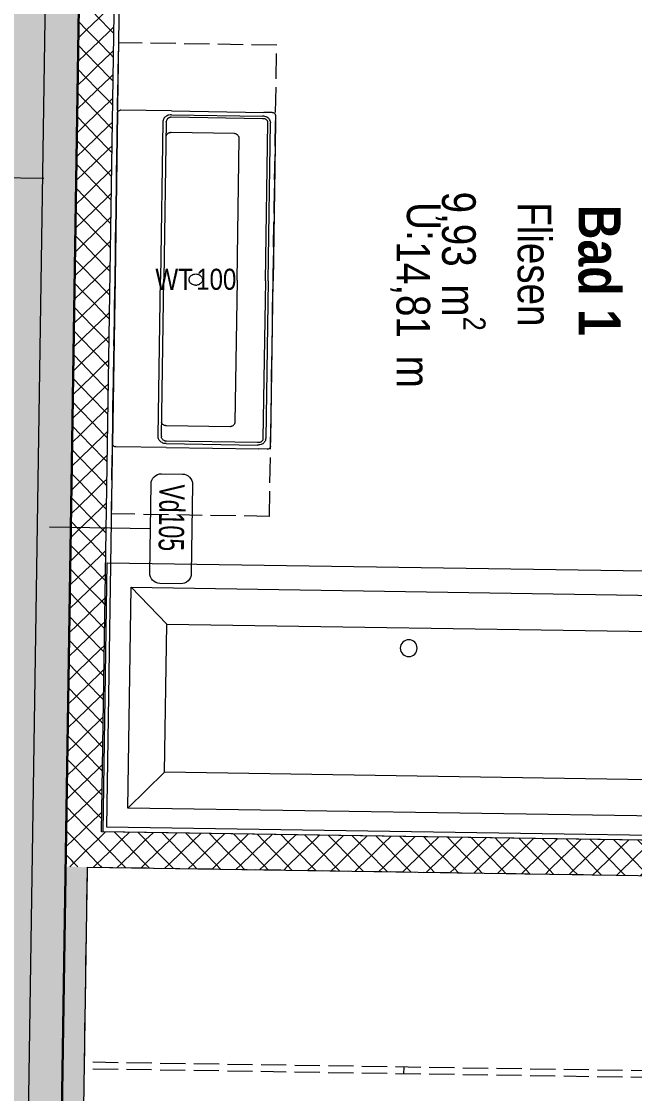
# Model space of a CAD drawing. Header units: metres. Extents: x -16782 to 57285, y -22997 to 18599.
# Drawn here: x -3636 to -1813, y -8588 to -5403 of the extents above; entities that cross this region are included whole.
import ezdxf
from ezdxf.enums import TextEntityAlignment as Align

# ---------------------------------------------------------------- set-up
doc = ezdxf.new("R2010")
doc.units = ezdxf.units.M
doc.header["$MEASUREMENT"] = 0
doc.linetypes.add('Strichlinie eng', pattern=[0.1, 0.075, -0.025])
for name, color, linetype in [('11__100 Achsraster', 7, 'Continuous'), ('120 Wand Innen tragend', 7, 'Continuous'), ('130 Wand Innen', 7, 'Continuous'), ('510 Moeblierung', 7, 'Continuous'), ('540 Sanitaer Fliesenlinie', 7, 'Continuous'), ('540 Sanitaer Text', 7, 'Continuous'), ('540 Sanitaereinrichtung', 7, 'Continuous'), ('810 Raumstempel', 7, 'Continuous'), ('936 Beschriftung Aufbauten', 7, 'Continuous')]:
    doc.layers.add(name, color=color, linetype=linetype)
doc.styles.add('ERSTELLTER_STIL_1', font='ARIALN.TTF')
doc.styles.add('ERSTELLTER_STIL_3', font='ARIALNB.TTF')
doc.styles.add('ERSTELLTER_STIL_4', font='arialbd.ttf')
doc.styles.add('ERSTELLTER_STIL_7', font='ARIALN.TTF', dxfattribs={"width": 0.8})
doc.linetypes.add('Grenze Bezirk', pattern='A,0,[2,22HAUS116_408 STG1 _ 1.Stock_IndexB_2026-08-161.Shx,S=0.001587,R=0,X=0,Y=0],-0.25,0', length=0.25)
pattern_1 = [(44.1212, (0, 0), (-0.03480892, 0.03589344), [0.05, 0]), (134.1212, (0, 0), (0.03589344, 0.03480892), [0.05, 0])]
pattern_2 = [(314.1212, (0, 0), (0.03589344, 0.03480892), [0.05, 0]), (44.1212, (0, 0), (-0.03480892, 0.03589344), [0.05, 0])]

# ---------------------------------------------------------------- blocks, each defined once
blk = doc.blocks.new('Unterschrank Mehrfach-Schublade 24[36]_1', base_point=(-6.8924, 4.8995))
at = {"layer": '510 Moeblierung', "color": 253, "linetype": 'Strichlinie eng', "lineweight": 9, "true_color": 0x9f9f9f}
for p, q in [((-7.3624, 4.9067), (-7.3409, 6.3066)), ((-6.871, 6.2994), (-7.3409, 6.3066)), ((-6.8924, 4.8995), (-6.871, 6.2994)), ((-6.8924, 4.8995), (-7.3624, 4.9067))]:
    blk.add_line(p, q, dxfattribs=at)
blk = doc.blocks.new('Garderobe 01 27[94]_1', base_point=(-5.5429, 3.2287))
at = {"layer": '510 Moeblierung', "color": 253, "linetype": 'Strichlinie eng', "lineweight": 9, "true_color": 0x9f9f9f}
for p, q in [((-5.5426, 3.2487), (-7.4424, 3.2779)), ((-6.4928, 3.2433), (-6.4925, 3.2633)), ((-5.5429, 3.2287), (-5.5426, 3.2487))]:
    blk.add_line(p, q, dxfattribs=at)
at = {"layer": '510 Moeblierung', "color": 253, "linetype": 'Strichlinie eng', "lineweight": 9, "true_color": 0x9f9f9f, "flags": 128}
blk.add_lwpolyline([(-5.5429, 3.2287), (-7.4427, 3.2579), (-7.4335, 3.8578), (-5.5337, 3.8286)], close=True, dxfattribs=at)
blk = doc.blocks.new('Freistehende Badewanne 27_4')
at = {"layer": '540 Sanitaereinrichtung', "color": 7, "linetype": 'Continuous', "lineweight": 13}
for p, q in [((1.728, 0.728), (0.072, 0.728)), ((0.072, 0.728), (0.072, 0.072)), ((0.072, 0.728), (0.18, 0.62)), ((1.728, 0.728), (1.62, 0.62)), ((1.728, 0.072), (1.728, 0.728)), ((1.62, 0.62), (0.18, 0.62)), ((0.18, 0.62), (0.18, 0.18)), ((1.62, 0.18), (1.62, 0.62)), ((0.072, 0.072), (0.18, 0.18)), ((0.18, 0.18), (1.62, 0.18)), ((1.728, 0.072), (1.62, 0.18)), ((0.072, 0.072), (1.728, 0.072))]:
    blk.add_line(p, q, dxfattribs=at)
at = {"layer": '540 Sanitaereinrichtung', "color": 7, "linetype": 'Continuous', "lineweight": 13, "flags": 128}
blk.add_lwpolyline([(0, 0), (1.8, 0), (1.8, 0.8), (0, 0.8)], close=True, dxfattribs=at)
at = {"layer": '540 Sanitaereinrichtung', "color": 7, "linetype": 'Continuous', "lineweight": 13}
blk.add_circle((0.9, 0.24), 0.025, dxfattribs=at)
blk = doc.blocks.new('Bad 1_024_27_1', base_point=(-6.1991, 6.0791))
at = {"layer": '810 Raumstempel', "color": 7, "lineweight": 13, "char_height": 0.1, "attachment_point": 1, "rotation": 270, "style": 'ERSTELLTER_STIL_1'}
for s, insert in [('\\A1;{\\pql;\\pt0,0.05;\\fArial Narrow|b0|i0|c0|p0;\\W1.000000;9,93\\fArial Narrow|b0|i0|c0|p0;\\W1.000000;\\A1{\\H.66x;\\S^  ;}\\fArial Narrow|b0|i0|c0|p0;\\W1.000000; m\\fArial Narrow|b0|i0|c0|p0;\\W1.000000;\\A1{\\H.66x;\\S2^  ;}}', (-6.2501, 5.8644)), ('\\A1;{\\pql;\\pt0,0.05;\\fArial Narrow|b0|i0|c0|p0;\\W1.000000;14,81\\fArial Narrow|b0|i0|c0|p0;\\W1.000000;\\A1{\\H.66x;\\S^  ;}\\fArial Narrow|b0|i0|c0|p0;\\W1.000000; m\\fArial Narrow|b0|i0|c0|p0;\\W1.000000;\\A1{\\H.66x;\\S^  ;}}', (-6.4148, 5.7165))]:
    blk.add_mtext(s, dxfattribs=dict(at, insert=insert))
at = {"layer": '810 Raumstempel', "color": 7, "lineweight": 13}
for tag, height, style, p in [('DUMMY_892', 0.1, 'ERSTELLTER_STIL_1', (-6.2192, 5.8644)), ('stFloorCovering', 0.1, 'ERSTELLTER_STIL_1', (-6.0545, 5.8331)), ('DUMMY_891', 0.1, 'ERSTELLTER_STIL_1', (-6.0545, 5.8644)), ('perimeterCode', 0.1, 'ERSTELLTER_STIL_1', (-6.3839, 5.8331)), ('ROOM_NAME', 0.125, 'ERSTELLTER_STIL_3', (-5.8486, 5.8257)), ('DUMMY_890', 0.125, 'ERSTELLTER_STIL_3', (-5.8486, 5.4704))]:
    blk.add_attdef(tag, text='', height=height, rotation=270, dxfattribs=dict(at, style=style)).set_placement(p, align=Align.TOP_LEFT)
blk = doc.blocks.new('Wand_36_1', base_point=(-7.453, 13.3458))
at = {"layer": '120 Wand Innen tragend', "linetype": 'Continuous', "lineweight": 0, "true_color": 0x000000}
h = blk.add_hatch(dxfattribs=at)
h.set_pattern_fill('BETON__BEWEHRT_SN46_0001', color=18, style=0, pattern_type=2)
h.set_pattern_definition([(45, (0, 0), (-0.04596194, 0.04596194), [0.0195, -0.013]), (45, (-0.02298, 0.02298), (-0.04596194, 0.04596194), [0.065, 0])])
h.paths.add_polyline_path([(-7.5054, 13.2466), (-7.5555, 13.1823), (-7.7572, 0.0305), (-7.5572, 0.0305), (-7.3545, 13.2442)])
at = {"layer": '120 Wand Innen tragend', "color": 7, "linetype": 'Continuous', "lineweight": 30, "flags": 128}
blk.add_lwpolyline([(-7.5572, 0.0305), (-7.3545, 13.2442)], dxfattribs=at)
blk = doc.blocks.new('Wand_40_1', base_point=(-7.4985, 3.8588))
at = {"layer": '130 Wand Innen', "linetype": 'Continuous', "lineweight": 13, "true_color": 0xa7a7a7}
h = blk.add_hatch(dxfattribs=at)
h.set_pattern_fill('GIPSKARTONWAND_0001', color=253, style=0, pattern_type=2)
h.set_pattern_definition(pattern_1)
h.paths.add_polyline_path([(-7.4969, 3.9638), (-7.4985, 3.8588), (-7.3919, 3.9622)])
h = blk.add_hatch(dxfattribs=at)
h.set_pattern_fill('GIPSKARTONWAND_0001', color=253, style=0, pattern_type=2)
h.set_pattern_definition(pattern_1)
h.paths.add_polyline_path([(-7.4985, 3.8588), (-7.3935, 3.8572), (-7.3919, 3.9622)])
h = blk.add_hatch(dxfattribs=at)
h.set_pattern_fill('GIPSKARTONWAND_0001', color=253, style=0, pattern_type=2)
h.set_pattern_definition(pattern_1)
h.paths.add_polyline_path([(-7.3919, 3.9622), (-7.3935, 3.8572), (-5.4687, 3.8277), (-5.4671, 3.9326)])
at = {"layer": '130 Wand Innen', "color": 7, "linetype": 'Continuous', "lineweight": 13, "flags": 128}
for points in [[(-7.4985, 3.8588), (-7.4969, 3.9638)], [(-5.4671, 3.9326), (-7.3919, 3.9622)], [(-7.4335, 3.8578), (-5.4687, 3.8277)]]:
    blk.add_lwpolyline(points, dxfattribs=at)
blk = doc.blocks.new('Wand_44_1', base_point=(-7.4985, 3.8588))
at = {"layer": '130 Wand Innen', "linetype": 'Continuous', "lineweight": 13, "true_color": 0xa7a7a7}
h = blk.add_hatch(dxfattribs=at)
h.set_pattern_fill('GIPSKARTONWAND_0001', color=253, style=0, pattern_type=2)
h.set_pattern_definition([(314.1212, (0, 0), (0.03589344, 0.03480892), [0.05, 0]), (44.1212, (0, 0), (-0.03480892, 0.03589344), [0.05, 0])])
h.paths.add_polyline_path([(-7.4985, 3.8588), (-7.5791, -1.3992), (-7.5141, -1.3992), (-7.4335, 3.8578)])
at = {"layer": '130 Wand Innen', "color": 7, "linetype": 'Continuous', "lineweight": 13, "flags": 128}
for points in [[(-7.4985, 3.8588), (-7.5791, -1.3992)], [(-7.5141, -1.3992), (-7.4335, 3.8578)]]:
    blk.add_lwpolyline(points, dxfattribs=at)
blk = doc.blocks.new('Wand_54_1', base_point=(-7.4586, 6.4585))
at = {"layer": '130 Wand Innen', "linetype": 'Continuous', "lineweight": 13, "true_color": 0xa7a7a7}
h = blk.add_hatch(dxfattribs=at)
h.set_pattern_fill('GIPSKARTONWAND_0001', color=253, style=0, pattern_type=2)
h.set_pattern_definition(pattern_2)
h.paths.add_polyline_path([(-7.4574, 6.5385), (-7.4586, 6.4585), (-7.3536, 6.4569)])
h = blk.add_hatch(dxfattribs=at)
h.set_pattern_fill('GIPSKARTONWAND_0001', color=253, style=0, pattern_type=2)
h.set_pattern_definition(pattern_2)
h.paths.add_polyline_path([(-7.4574, 6.5385), (-7.3536, 6.4569), (-7.3524, 6.5369)])
h = blk.add_hatch(dxfattribs=at)
h.set_pattern_fill('GIPSKARTONWAND_0001', color=253, style=0, pattern_type=2)
h.set_pattern_definition(pattern_2)
h.paths.add_polyline_path([(-7.4586, 6.4585), (-7.4969, 3.9638), (-7.3919, 3.9622), (-7.3536, 6.4569)])
at = {"layer": '130 Wand Innen', "color": 7, "linetype": 'Continuous', "lineweight": 13, "flags": 128}
for points in [[(-7.4574, 6.5385), (-7.4969, 3.9638)], [(-7.4574, 6.5385), (-7.3524, 6.5369)], [(-7.3919, 3.9622), (-7.3536, 6.4569)]]:
    blk.add_lwpolyline(points, dxfattribs=at)
blk = doc.blocks.new('Etikett_20_1', base_point=(-7.1167, 5.603))
at = {"layer": '540 Sanitaer Text', "color": 7, "lineweight": 13, "insert": (-7.1104, 5.6352), "char_height": 0.0625, "attachment_point": 1, "style": 'ERSTELLTER_STIL_1'}
blk.add_mtext('\\A1;{\\pql;\\pt0,1;\\fArial Narrow|b0|i0|c0|p0;\\W1.000000;100\\fArial Narrow|b0|i0|c0|p0;\\W1.000000;\\A1{\\H.66x;\\S^  ;}\\fArial Narrow|b0|i0|c0|p0;\\W1.000000;\\fArial Narrow|b0|i0|c0|p0;\\W1.000000;\\A1{\\H.66x;\\S^  ;}\\fArial Narrow|b0|i0|c0|p0;\\W1.000000;\\fArial Narrow|b0|i0|c0|p0;\\W1.000000;\\fArial Narrow|b0|i0|c0|p0;\\W1.000000;\\fArial Narrow|b0|i0|c0|p0;\\W1.000000;\\fArial Narrow|b0|i0|c0|p0;\\W1.000000;\\fArial Narrow|b0|i0|c0|p0;\\W1.000000;\\fArial Narrow|b0|i0|c0|p0;\\W1.000000;\\A1{\\H.66x;\\S^  ;}\\fArial Narrow|b0|i0|c0|p0;\\W1.000000;\\fArial Narrow|b0|i0|c0|p0;\\W1.000000;\\A1{\\H.66x;\\S^  ;}\\fArial Narrow|b0|i0|c0|p0;\\W1.000000;\\fArial Narrow|b0|i0|c0|p0;\\W1.000000;\\fArial Narrow|b0|i0|c0|p0;\\W1.000000;\\fArial Narrow|b0|i0|c0|p0;\\W1.000000;\\fArial Narrow|b0|i0|c0|p0;\\W1.000000;\\fArial Narrow|b0|i0|c0|p0;\\W1.000000;\\fArial Narrow|b0|i0|c0|p0;\\W1.000000;\\A1{\\H.66x;\\S^  ;}\\fArial Narrow|b0|i0|c0|p0;\\W1.000000;\\fArial Narrow|b0|i0|c0|p0;\\W1.000000;\\A1{\\H.66x;\\S^  ;}\\fArial Narrow|b0|i0|c0|p0;\\W1.000000;\\fArial Narrow|b0|i0|c0|p0;\\W1.000000;\\fArial Narrow|b0|i0|c0|p0;\\W1.000000;\\fArial Narrow|b0|i0|c0|p0;\\W1.000000;\\fArial Narrow|b0|i0|c0|p0;\\W1.000000;\\fArial Narrow|b0|i0|c0|p0;\\W1.000000;\\fArial Narrow|b0|i0|c0|p0;\\W1.000000;\\A1{\\H.66x;\\S^  ;}\\fArial Narrow|b0|i0|c0|p0;\\W1.000000;\\fArial Narrow|b0|i0|c0|p0;\\W1.000000;\\A1{\\H.66x;\\S^  ;}\\fArial Narrow|b0|i0|c0|p0;\\W1.000000;\\fArial Narrow|b0|i0|c0|p0;\\W1.000000;\\fArial Narrow|b0|i0|c0|p0;\\W1.000000;\\fArial Narrow|b0|i0|c0|p0;\\W1.000000;\\fArial Narrow|b0|i0|c0|p0;\\W1.000000;\\fArial Narrow|b0|i0|c0|p0;\\W1.000000;\\fArial Narrow|b0|i0|c0|p0;\\W1.000000;\\A1{\\H.66x;\\S^  ;}\\fArial Narrow|b0|i0|c0|p0;\\W1.000000;\\fArial Narrow|b0|i0|c0|p0;\\W1.000000;\\A1{\\H.66x;\\S^  ;}\\fArial Narrow|b0|i0|c0|p0;\\W1.000000;\\fArial Narrow|b0|i0|c0|p0;\\W1.000000;\\fArial Narrow|b0|i0|c0|p0;\\W1.000000;\\fArial Narrow|b0|i0|c0|p0;\\W1.000000;\\fArial Narrow|b0|i0|c0|p0;\\W1.000000;\\fArial Narrow|b0|i0|c0|p0;\\W1.000000;\\fArial Narrow|b0|i0|c0|p0;\\W1.000000;\\A1{\\H.66x;\\S^  ;}\\fArial Narrow|b0|i0|c0|p0;\\W1.000000;}', dxfattribs=at)
at = {"layer": '540 Sanitaer Text', "color": 7, "lineweight": 13, "style": 'ERSTELLTER_STIL_1'}
blk.add_attdef('sDescriptionDimension', text='', height=0.0625, dxfattribs=at).set_placement((-7.2316, 5.635), align=Align.TOP_LEFT)
blk = doc.blocks.new('Standard-Rastermarker_10')
at = {"layer": '11__100 Achsraster', "color": 8, "linetype": 'Grenze Bezirk', "lineweight": 5}
blk.add_line((1, 0), (21.1271, 0), dxfattribs=at)
at = {"layer": '11__100 Achsraster', "color": 8, "lineweight": 5, "style": 'ERSTELLTER_STIL_4'}
blk.add_attdef('AC_MarkerText_1', text='', height=0.2, rotation=0.8788, dxfattribs=at).set_placement((22.3749, 0.1), align=Align.TOP_CENTER)
blk = doc.blocks.new('Villeroy_Boch-Memento_Washbasin-3D_4')
at = {"layer": '540 Sanitaereinrichtung', "color": 7, "linetype": 'Continuous', "lineweight": 13}
for p, q in [((-0.0004, 1.1889), (-0.0002, 1.1912)), ((-0.0004, 1.1889), (-0.0004, 0.5989)), ((-0.0003, 0.5989), (-0.0004, 1.1889)), ((-0.0002, 1.1912), (0.0006, 1.1933)), ((0.0006, 1.1933), (0.0018, 1.1952)), ((0.0018, 1.1952), (0.0033, 1.1968)), ((0.0033, 1.1968), (0.0052, 1.1979)), ((0.0052, 1.1979), (0.0074, 1.1987)), ((0.0096, 1.1989), (0.0074, 1.1987)), ((0.1596, 1.1989), (0.0096, 1.1989)), ((0.1445, 1.1801), (0.1423, 1.1781)), ((0.147, 1.1818), (0.1445, 1.1801)), ((0.1497, 1.1832), (0.147, 1.1818)), ((0.1525, 1.1843), (0.1497, 1.1832)), ((0.156, 1.1851), (0.1525, 1.1843)), ((0.1595, 1.1853), (0.156, 1.1851)), ((0.1596, 1.1853), (0.1595, 1.1853)), ((0.1596, 1.1989), (0.4346, 1.1989)), ((0.1596, 1.1853), (0.4306, 1.1853)), ((0.4326, 1.1853), (0.4306, 1.1853)), ((0.4346, 1.185), (0.4326, 1.1853)), ((0.4596, 1.1989), (0.4346, 1.1989)), ((0.4379, 1.1843), (0.4346, 1.185)), ((0.4411, 1.1831), (0.4379, 1.1843)), ((0.4438, 1.1817), (0.4411, 1.1831)), ((0.4462, 1.1801), (0.4438, 1.1817)), ((0.4484, 1.1781), (0.4462, 1.1801)), ((0.4596, 1.1989), (0.4618, 1.1987)), ((0.4618, 1.1987), (0.4639, 1.1979)), ((0.4639, 1.1979), (0.4658, 1.1968)), ((0.4658, 1.1968), (0.4674, 1.1952)), ((0.4674, 1.1952), (0.4686, 1.1933)), ((0.4686, 1.1933), (0.4693, 1.1912)), ((0.4696, 1.1889), (0.4693, 1.1912)), ((0.4696, 1.1889), (0.4696, 1.1639)), ((0.1347, 1.1623), (0.1346, 1.1593)), ((0.1346, 1.1593), (0.1346, 0.5989)), ((0.1352, 1.1653), (0.1347, 1.1623)), ((0.1361, 1.1682), (0.1352, 1.1653)), ((0.1372, 1.1709), (0.1361, 1.1682)), ((0.1386, 1.1735), (0.1372, 1.1709)), ((0.1403, 1.1759), (0.1386, 1.1735)), ((0.1423, 1.1781), (0.1403, 1.1759)), ((0.1446, 1.1593), (0.1447, 1.1612)), ((0.1446, 1.1593), (0.1446, 0.5989)), ((0.145, 1.1631), (0.1447, 1.1612)), ((0.1454, 1.1649), (0.145, 1.1631)), ((0.1461, 1.1667), (0.1454, 1.1649)), ((0.1469, 1.1684), (0.1461, 1.1667)), ((0.1478, 1.1699), (0.1469, 1.1684)), ((0.149, 1.1714), (0.1478, 1.1699)), ((0.1503, 1.1727), (0.149, 1.1714)), ((0.1514, 1.1736), (0.1503, 1.1727)), ((0.1526, 1.1743), (0.1514, 1.1736)), ((0.1539, 1.175), (0.1526, 1.1743)), ((0.1552, 1.1755), (0.1539, 1.175)), ((0.1552, 1.1755), (0.1573, 1.1761)), ((0.1596, 1.1763), (0.1573, 1.1761)), ((0.4306, 1.1763), (0.1596, 1.1763)), ((0.4333, 1.1764), (0.4306, 1.1763)), ((0.4343, 1.1764), (0.4333, 1.1764)), ((0.4361, 1.1761), (0.4343, 1.1764)), ((0.4378, 1.1757), (0.4361, 1.1761)), ((0.4392, 1.1751), (0.4378, 1.1757)), ((0.4405, 1.1744), (0.4392, 1.1751)), ((0.4417, 1.1736), (0.4405, 1.1744)), ((0.4428, 1.1727), (0.4417, 1.1736)), ((0.4438, 1.1716), (0.4428, 1.1727)), ((0.4446, 1.1705), (0.4438, 1.1716)), ((0.4454, 1.1692), (0.4446, 1.1705)), ((0.4459, 1.1679), (0.4454, 1.1692)), ((0.4463, 1.1665), (0.4459, 1.1679)), ((0.4466, 1.165), (0.4463, 1.1665)), ((0.4467, 1.1633), (0.4466, 1.165)), ((0.4466, 1.1619), (0.4467, 1.1633)), ((0.4466, 0.5989), (0.4466, 1.1619)), ((0.4502, 1.1759), (0.4484, 1.1781)), ((0.4518, 1.1734), (0.4502, 1.1759)), ((0.4531, 1.1708), (0.4518, 1.1734)), ((0.4539, 1.1686), (0.4531, 1.1708)), ((0.4544, 1.1663), (0.4539, 1.1686)), ((0.4547, 1.1639), (0.4544, 1.1663)), ((0.4547, 1.1639), (0.4548, 1.1619)), ((0.4548, 0.5989), (0.4548, 1.1619)), ((0.4696, 1.1639), (0.4696, 0.5989)), ((0.1466, 1.115), (0.1458, 1.1135)), ((0.1476, 1.1163), (0.1466, 1.115)), ((0.1488, 1.1175), (0.1476, 1.1163)), ((0.1501, 1.1186), (0.1488, 1.1175)), ((0.1515, 1.1195), (0.1501, 1.1186)), ((0.1529, 1.1202), (0.1515, 1.1195)), ((0.1544, 1.1208), (0.1529, 1.1202)), ((0.156, 1.1212), (0.1544, 1.1208)), ((0.156, 1.1212), (0.1578, 1.1215)), ((0.1596, 1.1216), (0.1578, 1.1215)), ((0.3486, 1.1216), (0.1596, 1.1216)), ((0.3505, 1.1211), (0.3486, 1.1216)), ((0.3524, 1.1203), (0.3505, 1.1211)), ((0.3537, 1.1196), (0.3524, 1.1203)), ((0.3549, 1.1188), (0.3537, 1.1196)), ((0.3561, 1.1179), (0.3549, 1.1188)), ((0.3572, 1.1168), (0.3561, 1.1179)), ((0.3583, 1.1156), (0.3572, 1.1168)), ((0.3593, 1.1143), (0.3583, 1.1156)), ((0.1447, 1.1098), (0.1446, 1.1086)), ((0.1449, 1.1111), (0.1447, 1.1098)), ((0.1452, 1.1123), (0.1449, 1.1111)), ((0.1458, 1.1135), (0.1452, 1.1123)), ((0.3602, 1.1129), (0.3593, 1.1143)), ((0.3609, 1.1115), (0.3602, 1.1129)), ((0.3615, 1.1102), (0.3609, 1.1115)), ((0.362, 1.1088), (0.3615, 1.1102)), ((0.3623, 1.1074), (0.362, 1.1088)), ((0.3625, 1.1061), (0.3623, 1.1074)), ((0.3626, 1.1059), (0.3625, 1.1061)), ((0.3626, 0.5989), (0.3626, 1.1059)), ((0.2218, 0.608), (0.2206, 0.6051)), ((0.2234, 0.6107), (0.2218, 0.608)), ((0.2254, 0.6131), (0.2234, 0.6107)), ((0.2278, 0.6151), (0.2254, 0.6131)), ((0.2305, 0.6168), (0.2278, 0.6151)), ((0.2334, 0.618), (0.2305, 0.6168)), ((0.2365, 0.6187), (0.2334, 0.618)), ((0.2396, 0.6189), (0.2365, 0.6187)), ((0.2396, 0.6189), (0.2427, 0.6187)), ((0.2458, 0.618), (0.2427, 0.6187)), ((0.2487, 0.6168), (0.2458, 0.618)), ((0.2513, 0.6151), (0.2487, 0.6168)), ((0.2537, 0.6131), (0.2513, 0.6151)), ((0.2558, 0.6107), (0.2537, 0.6131)), ((0.2574, 0.608), (0.2558, 0.6107)), ((0.2586, 0.6051), (0.2574, 0.608)), ((-0.0004, 0.0089), (-0.0004, 0.5989)), ((-0.0003, 0.5989), (-0.0004, 0.0089)), ((0.1346, 0.0385), (0.1346, 0.5989)), ((0.1446, 0.0385), (0.1446, 0.5989)), ((0.2198, 0.6021), (0.2196, 0.5989)), ((0.2196, 0.5989), (0.2198, 0.5958)), ((0.2198, 0.6021), (0.2206, 0.6051)), ((0.2198, 0.5958), (0.2206, 0.5928)), ((0.2206, 0.5928), (0.2218, 0.5899)), ((0.2218, 0.5899), (0.2234, 0.5872)), ((0.2234, 0.5872), (0.2254, 0.5848)), ((0.2254, 0.5848), (0.2278, 0.5828)), ((0.2278, 0.5828), (0.2305, 0.5811)), ((0.2305, 0.5811), (0.2334, 0.5799)), ((0.2334, 0.5799), (0.2365, 0.5792)), ((0.2365, 0.5792), (0.2396, 0.5789)), ((0.2396, 0.5789), (0.2427, 0.5792)), ((0.2427, 0.5792), (0.2458, 0.5799)), ((0.2458, 0.5799), (0.2487, 0.5811)), ((0.2487, 0.5811), (0.2513, 0.5828)), ((0.2513, 0.5828), (0.2537, 0.5848)), ((0.2537, 0.5848), (0.2558, 0.5872)), ((0.2558, 0.5872), (0.2574, 0.5899)), ((0.2574, 0.5899), (0.2586, 0.5928)), ((0.2593, 0.6021), (0.2586, 0.6051)), ((0.2586, 0.5928), (0.2593, 0.5958)), ((0.2596, 0.5989), (0.2593, 0.6021)), ((0.2593, 0.5958), (0.2596, 0.5989)), ((0.3626, 0.5989), (0.3626, 0.0919)), ((0.4466, 0.5989), (0.4466, 0.0359)), ((0.4548, 0.5989), (0.4548, 0.0359)), ((0.4696, 0.0339), (0.4696, 0.5989)), ((0.1447, 0.088), (0.1446, 0.0893)), ((0.1449, 0.0868), (0.1447, 0.088)), ((0.1452, 0.0855), (0.1449, 0.0868)), ((0.1458, 0.0843), (0.1452, 0.0855)), ((0.1466, 0.0829), (0.1458, 0.0843)), ((0.1476, 0.0816), (0.1466, 0.0829)), ((0.1488, 0.0803), (0.1476, 0.0816)), ((0.1501, 0.0792), (0.1488, 0.0803)), ((0.1515, 0.0784), (0.1501, 0.0792)), ((0.1529, 0.0776), (0.1515, 0.0784)), ((0.1544, 0.0771), (0.1529, 0.0776)), ((0.156, 0.0766), (0.1544, 0.0771)), ((0.156, 0.0766), (0.1578, 0.0764)), ((0.1596, 0.0763), (0.1578, 0.0764)), ((0.3486, 0.0763), (0.1596, 0.0763)), ((0.3505, 0.0768), (0.3486, 0.0763)), ((0.3524, 0.0776), (0.3505, 0.0768)), ((0.3537, 0.0783), (0.3524, 0.0776)), ((0.3549, 0.0791), (0.3537, 0.0783)), ((0.3561, 0.08), (0.3549, 0.0791)), ((0.3572, 0.081), (0.3561, 0.08)), ((0.3583, 0.0822), (0.3572, 0.081)), ((0.3593, 0.0835), (0.3583, 0.0822)), ((0.3602, 0.0849), (0.3593, 0.0835)), ((0.3609, 0.0864), (0.3602, 0.0849)), ((0.3615, 0.0877), (0.3609, 0.0864)), ((0.362, 0.0891), (0.3615, 0.0877)), ((0.3623, 0.0904), (0.362, 0.0891)), ((0.3625, 0.0918), (0.3623, 0.0904)), ((0.3626, 0.0919), (0.3625, 0.0918)), ((0.1347, 0.0355), (0.1346, 0.0385)), ((0.1352, 0.0326), (0.1347, 0.0355)), ((0.1361, 0.0297), (0.1352, 0.0326)), ((0.1446, 0.0385), (0.1447, 0.0367)), ((0.145, 0.0348), (0.1447, 0.0367)), ((0.1454, 0.0329), (0.145, 0.0348)), ((0.1461, 0.0312), (0.1454, 0.0329)), ((0.4466, 0.0329), (0.4463, 0.0314)), ((0.4466, 0.0359), (0.4467, 0.0346)), ((0.4467, 0.0346), (0.4466, 0.0329)), ((0.4547, 0.0339), (0.4544, 0.0316)), ((0.4547, 0.0339), (0.4548, 0.0359)), ((0.4696, 0.0089), (0.4696, 0.0339)), ((-0.0004, 0.0089), (-0.0002, 0.0067)), ((-0.0002, 0.0067), (0.0006, 0.0046)), ((0.0006, 0.0046), (0.0018, 0.0027)), ((0.0018, 0.0027), (0.0033, 0.0011)), ((0.0033, 0.0011), (0.0052, -0.0001)), ((0.1372, 0.0269), (0.1361, 0.0297)), ((0.1386, 0.0243), (0.1372, 0.0269)), ((0.1403, 0.0219), (0.1386, 0.0243)), ((0.1423, 0.0198), (0.1403, 0.0219)), ((0.1445, 0.0178), (0.1423, 0.0198)), ((0.147, 0.0161), (0.1445, 0.0178)), ((0.1469, 0.0295), (0.1461, 0.0312)), ((0.1478, 0.0279), (0.1469, 0.0295)), ((0.1497, 0.0147), (0.147, 0.0161)), ((0.149, 0.0265), (0.1478, 0.0279)), ((0.1503, 0.0252), (0.149, 0.0265)), ((0.1525, 0.0136), (0.1497, 0.0147)), ((0.1514, 0.0243), (0.1503, 0.0252)), ((0.1526, 0.0235), (0.1514, 0.0243)), ((0.156, 0.0128), (0.1525, 0.0136)), ((0.1539, 0.0229), (0.1526, 0.0235)), ((0.1552, 0.0223), (0.1539, 0.0229)), ((0.1552, 0.0223), (0.1573, 0.0218)), ((0.1595, 0.0125), (0.156, 0.0128)), ((0.1596, 0.0216), (0.1573, 0.0218)), ((0.1596, 0.0125), (0.1595, 0.0125)), ((0.4306, 0.0216), (0.1596, 0.0216)), ((0.1596, 0.0125), (0.4306, 0.0125)), ((0.4333, 0.0215), (0.4306, 0.0216)), ((0.4326, 0.0126), (0.4306, 0.0125)), ((0.4346, 0.0128), (0.4326, 0.0126)), ((0.4343, 0.0215), (0.4333, 0.0215)), ((0.4361, 0.0218), (0.4343, 0.0215)), ((0.4379, 0.0136), (0.4346, 0.0128)), ((0.4378, 0.0222), (0.4361, 0.0218)), ((0.4392, 0.0227), (0.4378, 0.0222)), ((0.4411, 0.0147), (0.4379, 0.0136)), ((0.4405, 0.0234), (0.4392, 0.0227)), ((0.4417, 0.0242), (0.4405, 0.0234)), ((0.4438, 0.0161), (0.4411, 0.0147)), ((0.4428, 0.0252), (0.4417, 0.0242)), ((0.4438, 0.0262), (0.4428, 0.0252)), ((0.4446, 0.0274), (0.4438, 0.0262)), ((0.4462, 0.0178), (0.4438, 0.0161)), ((0.4454, 0.0286), (0.4446, 0.0274)), ((0.4459, 0.03), (0.4454, 0.0286)), ((0.4463, 0.0314), (0.4459, 0.03)), ((0.4484, 0.0198), (0.4462, 0.0178)), ((0.4502, 0.022), (0.4484, 0.0198)), ((0.4518, 0.0244), (0.4502, 0.022)), ((0.4531, 0.0271), (0.4518, 0.0244)), ((0.4539, 0.0293), (0.4531, 0.0271)), ((0.4544, 0.0316), (0.4539, 0.0293)), ((0.4639, -0.0001), (0.4658, 0.0011)), ((0.4658, 0.0011), (0.4674, 0.0027)), ((0.4674, 0.0027), (0.4686, 0.0046)), ((0.4686, 0.0046), (0.4693, 0.0067)), ((0.4696, 0.0089), (0.4693, 0.0067)), ((0.0052, -0.0001), (0.0074, -0.0008)), ((0.0096, -0.0011), (0.0074, -0.0008)), ((0.1596, -0.0011), (0.0096, -0.0011)), ((0.1596, -0.0011), (0.4346, -0.0011)), ((0.4596, -0.0011), (0.4346, -0.0011)), ((0.4596, -0.0011), (0.4618, -0.0008)), ((0.4618, -0.0008), (0.4639, -0.0001))]:
    blk.add_line(p, q, dxfattribs=at)
blk = doc.blocks.new('Etikett_67_1', base_point=(-7.5629, 5.9035))
at = {"layer": '936 Beschriftung Aufbauten', "color": 7, "linetype": 'Continuous', "lineweight": 13}
blk.add_line((-7.5629, 5.9035), (-7.8628, 5.9081), dxfattribs=at)
at = {"layer": '936 Beschriftung Aufbauten', "color": 7, "linetype": 'Continuous', "lineweight": 13, "flags": 128}
blk.add_lwpolyline([(-7.8649, 5.776, -0.414214), (-7.8962, 5.7456), (-7.958, 5.7465, -0.414214), (-7.9884, 5.7779), (-7.9843, 6.042, -0.414214), (-7.953, 6.0724), (-7.8912, 6.0715, -0.414214), (-7.8608, 6.0401)], format="xyb", close=True, dxfattribs=at)
at = {"layer": '936 Beschriftung Aufbauten', "color": 7, "lineweight": 13, "insert": (-7.884, 6.0405), "char_height": 0.075, "attachment_point": 1, "rotation": 269.1212, "style": 'ERSTELLTER_STIL_7'}
blk.add_mtext('\\A1;{\\pqj;\\pt0,1;\\fArial Narrow|b0|i0|c0|p0;\\W0.800000;Vd105 \\fArial Narrow|b0|i0|c0|p0;\\W0.800000;\\A1{\\H.66x;\\S^  ;}\\fArial Narrow|b0|i0|c0|p0;\\W0.800000;\\fArial Narrow|b0|i0|c0|p0;\\W0.800000;\\A1{\\H.66x;\\S^  ;}\\fArial Narrow|b0|i0|c0|p0;\\W0.800000;\\fArial Narrow|b0|i0|c0|p0;\\W0.800000;\\fArial Narrow|b0|i0|c0|p0;\\W0.800000;\\fArial Narrow|b0|i0|c0|p0;\\W0.800000;\\fArial Narrow|b0|i0|c0|p0;\\W0.800000;\\fArial Narrow|b0|i0|c0|p0;\\W0.800000;\\fArial Narrow|b0|i0|c0|p0;\\W0.800000;\\fArial Narrow|b0|i0|c0|p0;\\W0.800000;\\fArial Narrow|b0|i0|c0|p0;\\W0.800000;\\fArial Narrow|b0|i0|c0|p0;\\W0.800000;\\fArial Narrow|b0|i0|c0|p0;\\W0.800000;\\fArial Narrow|b0|i0|c0|p0;\\W0.800000;\\fArial Narrow|b0|i0|c0|p0;\\W0.800000;\\fArial Narrow|b0|i0|c0|p0;\\W0.800000;\\fArial Narrow|b0|i0|c0|p0;\\W0.800000;\\fArial Narrow|b0|i0|c0|p0;\\W0.800000;\\fArial Narrow|b0|i0|c0|p0;\\W0.800000;\\fArial Narrow|b0|i0|c0|p0;\\W0.800000;\\fArial Narrow|b0|i0|c0|p0;\\W0.800000;\\fArial Narrow|b0|i0|c0|p0;\\W0.800000;\\fArial Narrow|b0|i0|c0|p0;\\W0.800000;\\fArial Narrow|b0|i0|c0|p0;\\W0.800000;\\fArial Narrow|b0|i0|c0|p0;\\W0.800000;\\fArial Narrow|b0|i0|c0|p0;\\W0.800000;\\fArial Narrow|b0|i0|c0|p0;\\W0.800000;\\fArial Narrow|b0|i0|c0|p0;\\W0.800000;\\fArial Narrow|b0|i0|c0|p0;\\W0.800000;\\fArial Narrow|b0|i0|c0|p0;\\W0.800000;\\fArial Narrow|b0|i0|c0|p0;\\W0.800000;\\fArial Narrow|b0|i0|c0|p0;\\W0.800000;\\fArial Narrow|b0|i0|c0|p0;\\W0.800000;\\fArial Narrow|b0|i0|c0|p0;\\W0.800000;\\fArial Narrow|b0|i0|c0|p0;\\W0.800000;\\fArial Narrow|b0|i0|c0|p0;\\W0.800000;\\fArial Narrow|b0|i0|c0|p0;\\W0.800000;\\fArial Narrow|b0|i0|c0|p0;\\W0.800000;\\fArial Narrow|b0|i0|c0|p0;\\W0.800000;\\fArial Narrow|b0|i0|c0|p0;\\W0.800000;\\fArial Narrow|b0|i0|c0|p0;\\W0.800000;\\fArial Narrow|b0|i0|c0|p0;\\W0.800000;\\fArial Narrow|b0|i0|c0|p0;\\W0.800000;\\fArial Narrow|b0|i0|c0|p0;\\W0.800000;\\fArial Narrow|b0|i0|c0|p0;\\W0.800000;\\fArial Narrow|b0|i0|c0|p0;\\W0.800000;}', dxfattribs=at)
blk = doc.blocks.new('Etikett_76_1', base_point=(-7.5466, 4.8683))
at = {"layer": '936 Beschriftung Aufbauten', "color": 7, "linetype": 'Continuous', "lineweight": 13}
blk.add_line((-7.5466, 4.8683), (-7.2466, 4.8637), dxfattribs=at)
at = {"layer": '936 Beschriftung Aufbauten', "color": 7, "linetype": 'Continuous', "lineweight": 13, "flags": 128}
blk.add_lwpolyline([(-7.2446, 4.9958, -0.414214), (-7.2132, 5.0262), (-7.1515, 5.0252, -0.414214), (-7.121, 4.9939), (-7.1251, 4.7297, -0.414214), (-7.1565, 4.6993), (-7.2182, 4.7002, -0.414214), (-7.2486, 4.7316)], format="xyb", close=True, dxfattribs=at)
at = {"layer": '936 Beschriftung Aufbauten', "color": 7, "lineweight": 13, "insert": (-7.1442, 4.9942), "char_height": 0.075, "attachment_point": 1, "rotation": 269.12, "style": 'ERSTELLTER_STIL_7'}
blk.add_mtext('\\A1;{\\pqj;\\pt0,1;\\fArial Narrow|b0|i0|c0|p0;\\W0.800000;Vd105 \\fArial Narrow|b0|i0|c0|p0;\\W0.800000;\\A1{\\H.66x;\\S^  ;}\\fArial Narrow|b0|i0|c0|p0;\\W0.800000;\\fArial Narrow|b0|i0|c0|p0;\\W0.800000;\\A1{\\H.66x;\\S^  ;}\\fArial Narrow|b0|i0|c0|p0;\\W0.800000;\\fArial Narrow|b0|i0|c0|p0;\\W0.800000;\\fArial Narrow|b0|i0|c0|p0;\\W0.800000;\\fArial Narrow|b0|i0|c0|p0;\\W0.800000;\\fArial Narrow|b0|i0|c0|p0;\\W0.800000;\\fArial Narrow|b0|i0|c0|p0;\\W0.800000;\\fArial Narrow|b0|i0|c0|p0;\\W0.800000;\\fArial Narrow|b0|i0|c0|p0;\\W0.800000;\\fArial Narrow|b0|i0|c0|p0;\\W0.800000;\\fArial Narrow|b0|i0|c0|p0;\\W0.800000;\\fArial Narrow|b0|i0|c0|p0;\\W0.800000;\\fArial Narrow|b0|i0|c0|p0;\\W0.800000;\\fArial Narrow|b0|i0|c0|p0;\\W0.800000;\\fArial Narrow|b0|i0|c0|p0;\\W0.800000;\\fArial Narrow|b0|i0|c0|p0;\\W0.800000;\\fArial Narrow|b0|i0|c0|p0;\\W0.800000;\\fArial Narrow|b0|i0|c0|p0;\\W0.800000;\\fArial Narrow|b0|i0|c0|p0;\\W0.800000;\\fArial Narrow|b0|i0|c0|p0;\\W0.800000;\\fArial Narrow|b0|i0|c0|p0;\\W0.800000;\\fArial Narrow|b0|i0|c0|p0;\\W0.800000;\\fArial Narrow|b0|i0|c0|p0;\\W0.800000;\\fArial Narrow|b0|i0|c0|p0;\\W0.800000;\\fArial Narrow|b0|i0|c0|p0;\\W0.800000;\\fArial Narrow|b0|i0|c0|p0;\\W0.800000;\\fArial Narrow|b0|i0|c0|p0;\\W0.800000;\\fArial Narrow|b0|i0|c0|p0;\\W0.800000;\\fArial Narrow|b0|i0|c0|p0;\\W0.800000;\\fArial Narrow|b0|i0|c0|p0;\\W0.800000;\\fArial Narrow|b0|i0|c0|p0;\\W0.800000;\\fArial Narrow|b0|i0|c0|p0;\\W0.800000;\\fArial Narrow|b0|i0|c0|p0;\\W0.800000;\\fArial Narrow|b0|i0|c0|p0;\\W0.800000;\\fArial Narrow|b0|i0|c0|p0;\\W0.800000;\\fArial Narrow|b0|i0|c0|p0;\\W0.800000;\\fArial Narrow|b0|i0|c0|p0;\\W0.800000;\\fArial Narrow|b0|i0|c0|p0;\\W0.800000;\\fArial Narrow|b0|i0|c0|p0;\\W0.800000;\\fArial Narrow|b0|i0|c0|p0;\\W0.800000;\\fArial Narrow|b0|i0|c0|p0;\\W0.800000;\\fArial Narrow|b0|i0|c0|p0;\\W0.800000;\\fArial Narrow|b0|i0|c0|p0;\\W0.800000;\\fArial Narrow|b0|i0|c0|p0;\\W0.800000;\\fArial Narrow|b0|i0|c0|p0;\\W0.800000;}', dxfattribs=at)

msp = doc.modelspace()

# ---------------------------------------------------------------- linework, layer by layer
at = {"layer": '540 Sanitaer Fliesenlinie', "color": 182, "linetype": 'Continuous', "lineweight": 5, "true_color": 0x4b06db}
msp.add_lwpolyline([(-403.387, -7841.873), (-376.102, -6063.105), (-1560.962, -6044.93), (-1521.307, -3459.741), (-3191.111, -3434.128), (-3220.244, -5333.375), (-3345.229, -5331.458), (-3383.036, -7796.168)], close=True, dxfattribs=at)

# ---------------------------------------------------------------- block references
at = {"layer": '11__100 Achsraster', "color": 7, "linetype": 'Continuous', "lineweight": 18, "xscale": 999.9999999999995, "yscale": 999.9999999999995, "zscale": 999.9999999999995, "rotation": 269.1211930973006}
msp.add_blockref('Standard-Rastermarker_10', (-3409.643, 4813.206), dxfattribs=at)
at = {"layer": '120 Wand Innen tragend', "color": 7, "lineweight": 30, "xscale": 1000, "yscale": 1000, "zscale": 1000}
msp.add_blockref('Wand_36_1', (-3459.351, 1572.66), dxfattribs=at)
at = {"layer": '130 Wand Innen', "color": 7, "lineweight": 30, "xscale": 1000, "yscale": 1000, "zscale": 1000}
for name, p in [('Wand_54_1', (-3464.985, -5314.619)), ('Wand_40_1', (-3504.862, -7914.313)), ('Wand_44_1', (-3504.862, -7914.313))]:
    msp.add_blockref(name, p, dxfattribs=at)
at = {"layer": '510 Moeblierung', "color": 253, "linetype": 'Strichlinie eng', "lineweight": 9, "true_color": 0x9f9f9f, "xscale": 1000, "yscale": 1000, "zscale": 1000}
for name, p in [('Unterschrank Mehrfach-Schublade 24[36]_1', (-2898.829, -6873.58)), ('Garderobe 01 27[94]_1', (-1549.296, -8544.381))]:
    msp.add_blockref(name, p, dxfattribs=at)
at = {"layer": '540 Sanitaer Text', "color": 7, "linetype": 'Continuous', "lineweight": 13, "xscale": 1000, "yscale": 1000, "zscale": 1000}
msp.add_blockref('Etikett_20_1', (-3123.065, -6170.058), dxfattribs=at).add_auto_attribs({'sDescriptionDimension': 'WT'})
at = {"layer": '540 Sanitaereinrichtung', "color": 7, "linetype": 'Continuous', "lineweight": 13, "zscale": 1000}
for name, p, xscale, yscale, rotation in [('Villeroy_Boch-Memento_Washbasin-3D_4', (-3349.964, -5667.407), -1000, 833.3333463541856, 179.1211896297726), ('Freistehende Badewanne 27_4', (-3381.072, -7011.106), -999.9999999999995, 1000, 179.1211930973006)]:
    msp.add_blockref(name, p, dxfattribs=dict(at, xscale=xscale, yscale=yscale, rotation=rotation))
at = {"layer": '810 Raumstempel', "color": 7, "linetype": 'Continuous', "lineweight": 13, "xscale": 1000, "yscale": 1000, "zscale": 1000}
msp.add_blockref('Bad 1_024_27_1', (-2205.519, -5694.043), dxfattribs=at).add_auto_attribs({'ROOM_NAME': 'Bad 1', 'stFloorCovering': 'Fliesen', 'perimeterCode': 'U: '})
at = {"layer": '936 Beschriftung Aufbauten', "color": 12, "linetype": 'Continuous', "lineweight": 13, "true_color": 0xcc0000, "xscale": 1000, "yscale": 1000, "zscale": 1000}
for name, p in [('Etikett_67_1', (-3569.286, -5869.639)), ('Etikett_76_1', (-3552.957, -6904.809))]:
    msp.add_blockref(name, p, dxfattribs=at)

doc.saveas('drawing.dxf')
